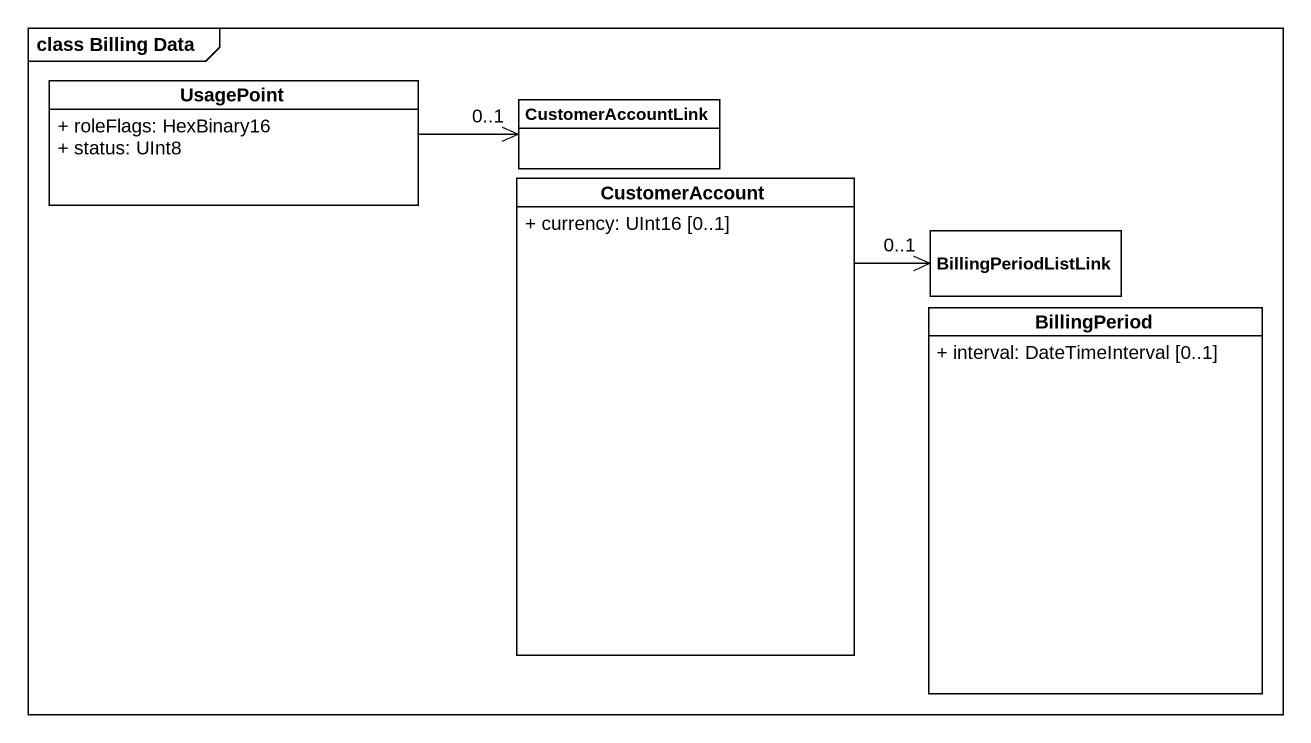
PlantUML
@startuml
mainframe class Billing Data
hide circle
hide empty members
skinparam classAttributeIconSize 0
class UsagePoint {
  + roleFlags: HexBinary16
  + status: UInt8
}
class CustomerAccountLink
class CustomerAccount {
  + currency: UInt16 [0..1]
}
class BillingPeriodListLink
class BillingPeriod {
  + interval: DateTimeInterval [0..1]
}
UsagePoint -right-> "0..1" CustomerAccountLink
CustomerAccount -right-> "0..1" BillingPeriodListLink
@enduml
